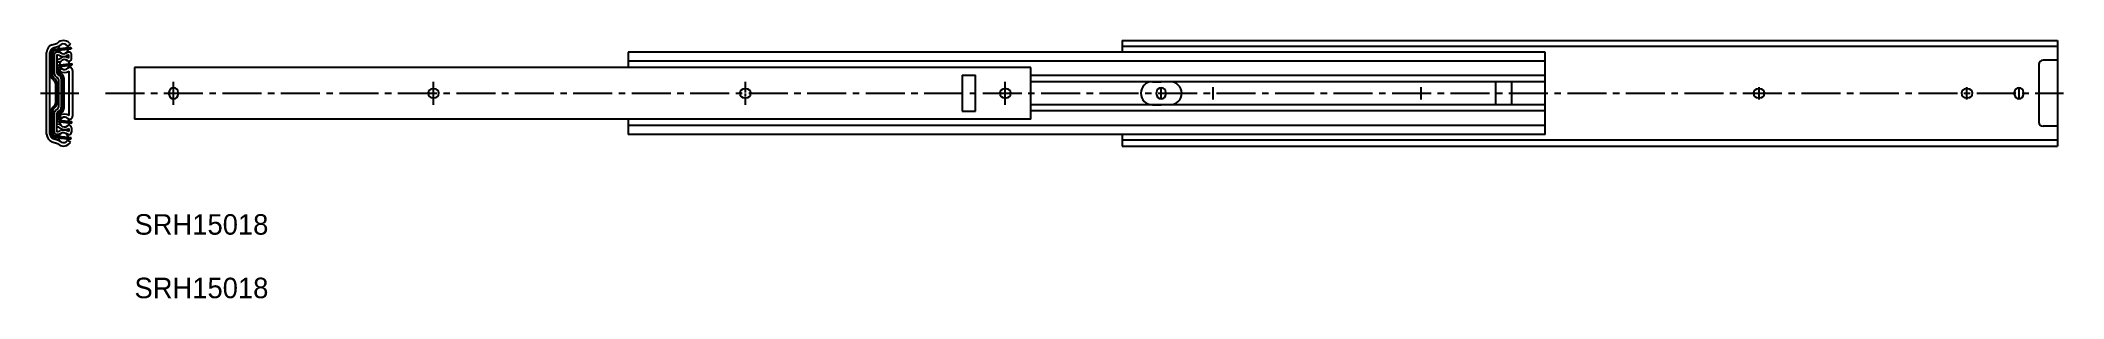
# Model space of a CAD drawing. Extents: x -36 to 953, y 10 to 136.
import ezdxf

# ---------------------------------------------------------------- set-up
doc = ezdxf.new("R2010")
doc.units = 0
doc.linetypes.add('CENTER', pattern=[2, 1.25, -0.25, 0.25, -0.25])
doc.linetypes.add('CENTER2', pattern=[28.575, 19.05, -3.175, 3.175, -3.175])
doc.layers.get('0').update_dxf_attribs({"linetype": 'CONTINUOUS'})
doc.layers.add('CENTER', color=1, linetype='CENTER')

msp = doc.modelspace()

# ---------------------------------------------------------------- linework, layer by layer
at = {"color": 7, "linetype": 'CONTINUOUS'}
for p, q in [((-32.95, 90.11), (-32.95, 129.89)), ((-31.3, 90.11), (-31.3, 129.89)), ((-30.84, 119.06), (-30.84, 129.41)), ((-30.22, 133.66), (-27.61, 134.52)), ((-30.04, 119.06), (-30.04, 129.41)), ((-29.7, 132.1), (-26.66, 133.09)), ((-29.31, 128.63), (-29.31, 120.09)), ((-28.88, 131.6), (-21.11, 132.45)), ((-28.79, 130.8), (-21.02, 131.65)), ((-27.96, 128.63), (-27.96, 120.09)), ((-26.12, 129.69), (-25.62, 129.48)), ((-22.41, 130.05), (-23.79, 129.48)), ((-22.11, 128.72), (-23.28, 128.24)), ((-22.99, 133.38), (-22.53, 132.9)), ((-22.53, 132.9), (-21.31, 134.02)), ((-22.11, 127.14), (-22.11, 128.72)), ((-21.81, 134.53), (-21.31, 134.02)), ((-21.11, 132.45), (-21.02, 131.65)), ((-20.76, 126.85), (-20.76, 128.94)), ((699.27, 130.14), (251.3, 130.14)), ((251.3, 130.14), (251.3, 122.58)), ((492.6, 135.75), (949.6, 135.75)), ((492.6, 135.75), (492.6, 130.14)), ((949.6, 132.9), (492.6, 132.9)), ((699.27, 89.86), (699.27, 130.14)), ((949.6, 135.75), (949.6, 84.25)), ((-27.11, 126.56), (-27.96, 126.5)), ((-26.69, 125.23), (-27.96, 125.15)), ((-27.76, 123.8), (-20.67, 124.57)), ((-27.76, 121.9), (-27.76, 123.8)), ((-27.38, 119.1), (-27.07, 118.92)), ((-26.96, 123.08), (-20.59, 123.78)), ((-26.96, 121.9), (-26.96, 123.08)), ((-26.63, 128.44), (-26.14, 128.24)), ((-25.68, 122.15), (-26.62, 120.98)), ((-26.51, 119.08), (-25.79, 118.43)), ((-25.97, 119.67), (-25.25, 119.02)), ((-21.89, 99.15), (-21.89, 120.85)), ((-20.67, 124.57), (-20.59, 123.78)), ((-20.25, 121.18), (-20.25, 98.82)), ((448, 122.58), (10, 122.58)), ((10, 122.58), (10, 97.42)), ((699.27, 125.65), (251.3, 125.65)), ((414.5, 118.81), (420.94, 118.81)), ((414.5, 118.81), (414.5, 101.19)), ((420.94, 101.19), (420.94, 118.81)), ((448, 97.42), (448, 122.58)), ((699.27, 118.64), (448, 118.64)), ((940.57, 124.1), (940.57, 95.9)), ((949.6, 126.1), (942.57, 126.1)), ((-29.8, 116.65), (-29.19, 116.08)), ((-29.25, 117.23), (-28.65, 116.67)), ((-28.66, 114.84), (-28.66, 105.16)), ((-28.06, 117.93), (-27.74, 117.74)), ((-27.86, 114.84), (-27.86, 105.16)), ((-27.03, 103.47), (-27.03, 116.53)), ((-25.68, 103.52), (-25.68, 116.53)), ((-25.23, 102.83), (-25.23, 117.17)), ((-24.43, 102.83), (-24.43, 117.17)), ((26.85, 110.4), (26.85, 109.6)), ((31.35, 110.4), (31.35, 109.6)), ((155.7, 112.25), (156.5, 112.25)), ((308.1, 112.25), (308.9, 112.25)), ((435.1, 112.25), (435.9, 112.25)), ((699.27, 115.66), (448, 115.66)), ((507.36, 115.66), (511.7, 115.66)), ((509.45, 109.6), (509.45, 110.4)), ((516.04, 115.66), (511.7, 115.66)), ((513.95, 109.6), (513.95, 110.4)), ((675.09, 115.66), (675.09, 104.34)), ((682.98, 104.34), (682.98, 115.66)), ((804.2, 112.25), (803.4, 112.25)), ((905.8, 112.25), (905, 112.25)), ((928.55, 110.4), (928.55, 109.6)), ((933.05, 110.4), (933.05, 109.6)), ((-30.84, 100.94), (-30.84, 90.59)), ((-30.04, 100.94), (-30.04, 90.59)), ((-29.8, 103.35), (-29.19, 103.92)), ((-29.31, 91.37), (-29.31, 99.91)), ((-29.25, 102.77), (-28.65, 103.33)), ((-28.06, 102.07), (-27.74, 102.26)), ((-27.96, 91.37), (-27.96, 99.91)), ((-27.38, 100.9), (-27.07, 101.08)), ((-25.68, 97.85), (-26.62, 99.02)), ((-26.51, 100.92), (-25.79, 101.57)), ((-25.97, 100.33), (-25.25, 100.98)), ((155.7, 107.75), (156.5, 107.75)), ((308.1, 107.75), (308.9, 107.75)), ((414.5, 101.19), (420.94, 101.19)), ((435.1, 107.75), (435.9, 107.75)), ((699.27, 104.34), (448, 104.34)), ((699.27, 101.36), (448, 101.36)), ((507.36, 104.34), (511.7, 104.34)), ((516.04, 104.34), (511.7, 104.34)), ((804.2, 107.75), (803.4, 107.75)), ((905.8, 107.75), (905, 107.75)), ((-28.79, 89.2), (-21.02, 88.35)), ((-26.69, 94.77), (-27.96, 94.85)), ((-27.11, 93.44), (-27.96, 93.5)), ((-27.76, 98.1), (-27.76, 96.2)), ((-27.76, 96.2), (-20.67, 95.43)), ((-26.96, 98.1), (-26.96, 96.92)), ((-26.96, 96.92), (-20.59, 96.22)), ((-26.63, 91.56), (-26.14, 91.76)), ((-26.12, 90.31), (-25.62, 90.52)), ((-22.41, 89.95), (-23.79, 90.52)), ((-22.11, 91.28), (-23.28, 91.76)), ((-22.11, 92.86), (-22.11, 91.28)), ((-20.76, 93.15), (-20.76, 91.06)), ((-20.67, 95.43), (-20.59, 96.22)), ((448, 97.42), (10, 97.42)), ((251.3, 97.42), (251.3, 89.86)), ((699.27, 94.35), (251.3, 94.35)), ((699.27, 89.86), (251.3, 89.86)), ((492.6, 89.86), (492.6, 84.25)), ((949.6, 93.9), (942.57, 93.9)), ((-30.22, 86.34), (-27.61, 85.48)), ((-29.7, 87.9), (-26.66, 86.91)), ((-28.88, 88.4), (-21.11, 87.55)), ((-22.99, 86.62), (-22.53, 87.1)), ((-22.53, 87.1), (-21.31, 85.98)), ((-21.81, 85.47), (-21.31, 85.98)), ((-21.11, 87.55), (-21.02, 88.35)), ((949.6, 87.1), (492.6, 87.1)), ((492.6, 84.25), (949.6, 84.25))]:
    msp.add_line(p, q, dxfattribs=at)
for centre, radius, start, end in [((-28.97, 129.89), 3.98, 108.19357, 180), ((-28.97, 129.89), 2.33, 108.19357, 180), ((-28.64, 129.41), 2.2, 96.24076, 180), ((-28.64, 129.41), 1.4, 96.24076, 180), ((-27.92, 128.63), 1.39, 91.93277, 180), ((-27.82, 125.57), 4.45, 67.56412, 91.93277), ((-27.92, 128.63), 0.0428, 91.93277, 180), ((-27.82, 125.57), 3.1, 67.56412, 91.93277), ((-24.71, 131.7), 4.05, 44.40557, 135.91538), ((-24.71, 131.7), 2.4, 14.6587, 177.82281), ((-24.71, 131.7), 2.4, 197.01502, 355.46649), ((-21.96, 128.94), 1.2, 0, 112.43588), ((-27.54, 119.06), 3.3, 180, 226.78179), ((-27.54, 119.06), 2.5, 180, 226.78179), ((-26.81, 120.09), 2.5, 180, 240.20682), ((-26.81, 120.09), 1.15, 180, 240.20682), ((-23.96, 121.9), 3.8, 180, 227.9349), ((-27.14, 127.06), 0.5, 273.74043, 314.35736), ((-28.43, 116.53), 2.75, 0, 60.20682), ((-23.96, 121.9), 3, 180, 227.9349), ((-24.17, 124.02), 3.75, 56.52827, 134.35736), ((-26.76, 126.23), 1, 273.74043, 319.40572), ((-24.17, 124.02), 3.9, 231.09591, 305.75478), ((-24.17, 124.02), 2.4, 10.29524, 182.18627), ((-24.17, 124.02), 2.4, 201.46681, 351.0147), ((-24.71, 131.7), 3.75, 247.56412, 292.43588), ((-24.17, 124.02), 2.4, 51.96285, 139.40572), ((-24.17, 124.02), 2.4, 231.09591, 311.69295), ((-26.93, 117.17), 2.5, 0, 47.9349), ((-21.96, 126.85), 1.2, 231.96285, 0), ((-21.65, 121.18), 1.4, 0, 131.69295), ((942.57, 124.1), 2, 90, 180), ((-30.36, 114.84), 1.7, 0, 46.78179), ((-30.36, 114.84), 2.5, 0, 46.78179), ((-28.43, 116.53), 1.4, 0, 60.20682), ((-26.93, 117.17), 1.7, 0, 47.9349), ((29.1, 110.4), 2.25, 0, 180), ((29.1, 109.6), 2.25, 180, 0), ((155.7, 110), 2.25, 90, 270), ((156.5, 110), 2.25, 270, 90), ((308.1, 110), 2.25, 90, 270), ((308.9, 110), 2.25, 270, 90), ((435.1, 110), 2.25, 90, 270), ((435.9, 110), 2.25, 270, 90), ((507.36, 110), 5.66, 90, 270), ((511.7, 110.4), 2.25, 0, 180), ((511.7, 109.6), 2.25, 180, 0), ((516.04, 110), 5.66, 270, 90), ((803.4, 110), 2.25, 90, 270), ((804.2, 110), 2.25, 270, 90), ((905, 110), 2.25, 90, 270), ((905.8, 110), 2.25, 270, 90), ((930.8, 110.4), 2.25, 0, 180), ((930.8, 109.6), 2.25, 180, 0), ((-27.54, 100.94), 3.3, 133.21821, 180), ((-27.54, 100.94), 2.5, 133.21821, 180), ((-26.81, 99.91), 2.5, 119.79318, 180), ((-30.36, 105.16), 1.7, 313.21821, 0), ((-30.36, 105.16), 2.5, 313.21821, 0), ((-26.81, 99.91), 1.15, 119.79318, 180), ((-23.96, 98.1), 3.8, 132.0651, 180), ((-28.43, 103.47), 1.4, 299.79318, 0), ((-28.43, 103.47), 2.75, 299.79318, 0), ((-23.96, 98.1), 3, 132.0651, 180), ((-24.17, 95.98), 3.9, 54.24522, 128.90409), ((-26.93, 102.83), 1.7, 312.0651, 0), ((-26.93, 102.83), 2.5, 312.0651, 0), ((-28.97, 90.11), 3.98, 180, 251.80643), ((-28.97, 90.11), 2.33, 180, 251.80643), ((-28.64, 90.59), 2.2, 180, 263.75924), ((-28.64, 90.59), 1.4, 180, 263.75924), ((-27.92, 91.37), 1.39, 180, 268.06723), ((-27.82, 94.43), 4.45, 268.06723, 292.43588), ((-27.92, 91.37), 0.0428, 180, 268.06723), ((-27.82, 94.43), 3.1, 268.06723, 292.43588), ((-27.14, 92.94), 0.5, 45.64264, 86.25957), ((-24.71, 88.3), 2.4, 4.53351, 162.98498), ((-24.17, 95.98), 3.75, 225.64264, 303.47173), ((-26.76, 93.77), 1, 40.59428, 86.25957), ((-24.17, 95.98), 2.4, 177.81373, 349.70476), ((-24.17, 95.98), 2.4, 8.98529, 158.53319), ((-24.71, 88.3), 3.75, 67.56412, 112.43588), ((-24.17, 95.98), 2.4, 220.59428, 308.03715), ((-24.17, 95.98), 2.4, 48.30705, 128.90409), ((-21.96, 93.15), 1.2, 0, 128.03715), ((-21.65, 98.82), 1.4, 228.30705, 0), ((-21.96, 91.06), 1.2, 247.56412, 0), ((942.57, 95.9), 2, 180, 270), ((-24.71, 88.3), 4.05, 224.08462, 315.59443), ((-24.71, 88.3), 2.4, 182.17719, 345.3413)]:
    msp.add_arc(centre, radius, start, end, dxfattribs=at)
at = {"layer": 'CENTER', "color": 1, "linetype": 'CENTER2'}
for p, q in [((-35.95, 110), (-17.25, 110)), ((-4.17, 110), (952.6, 110)), ((29.1, 104.35), (29.1, 115.65)), ((156.1, 104.35), (156.1, 115.65)), ((435.5, 104.35), (435.5, 115.65)), ((511.7, 107), (511.7, 113)), ((537.1, 107), (537.1, 113)), ((638.7, 107), (638.7, 113)), ((803.8, 107), (803.8, 113)), ((905.4, 107), (905.4, 113)), ((930.8, 113), (930.8, 107))]:
    msp.add_line(p, q, dxfattribs=at)
at = {"layer": 'CENTER', "color": 1, "linetype": 'CENTER'}
msp.add_line((308.5, 104.35), (308.5, 115.65), dxfattribs=at)

# ---------------------------------------------------------------- texts
at = {"color": 7, "linetype": 'CONTINUOUS'}
for p in [(10, 41), (10, 10)]:
    msp.add_text('SRH15018', height=10, dxfattribs=at).set_placement(p)

doc.saveas('drawing.dxf')
